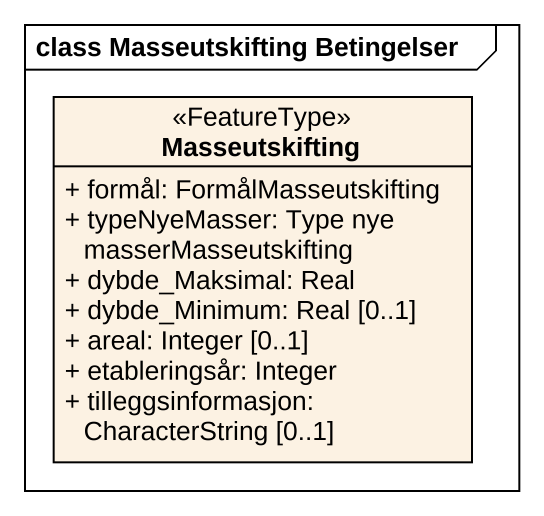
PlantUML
@startuml
mainframe class Masseutskifting Betingelser
hide circle
hide empty members
skinparam classAttributeIconSize 0
class Masseutskifting <<FeatureType>> {
  + formål: FormålMasseutskifting
  + typeNyeMasser: Type nye masserMasseutskifting
  + dybde_Maksimal: Real
  + dybde_Minimum: Real [0..1]
  + areal: Integer [0..1]
  + etableringsår: Integer
  + tilleggsinformasjon: CharacterString [0..1]
}
@enduml
